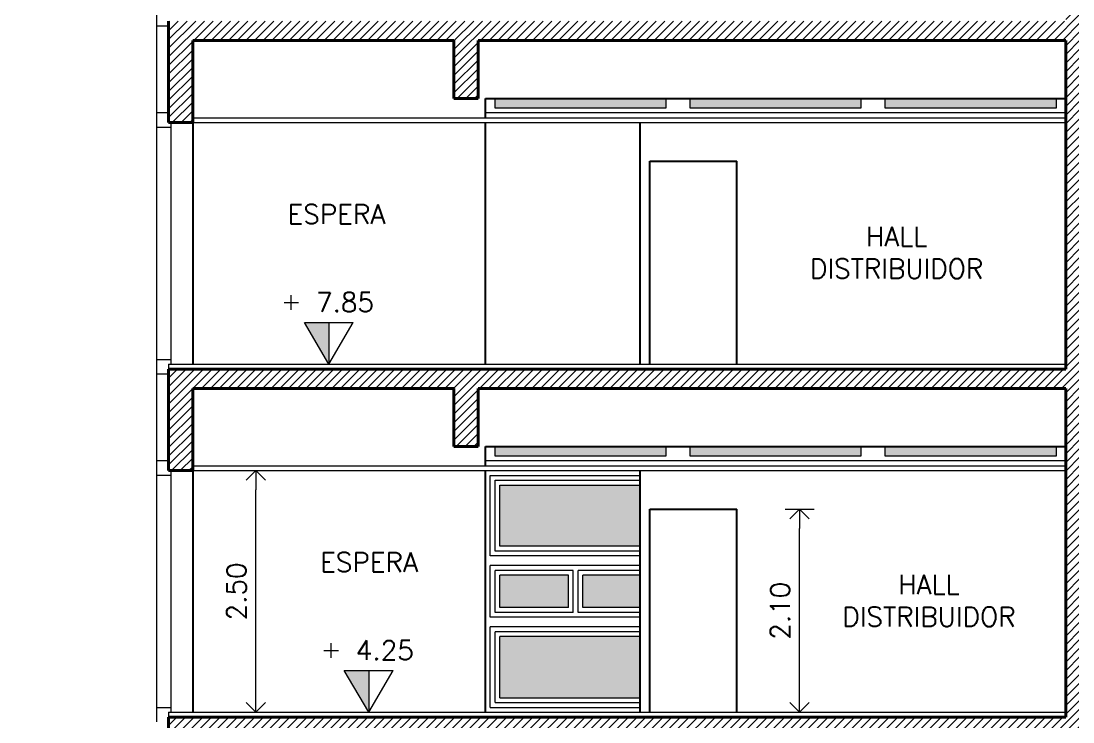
# Model space of a CAD drawing. Extents: x 1018 to 1337, y -109 to 133.
# Drawn here: x 1122.06 to 1132.94, y -93.02 to -85.77 of the extents above; entities that cross this region are included whole.
import ezdxf

# ---------------------------------------------------------------- set-up
doc = ezdxf.new("R2010")
doc.units = 0
doc.header["$LTSCALE"] = 0.5
doc.layers.get('0').update_dxf_attribs({"linetype": 'CONTINUOUS'})
doc.layers.get('Defpoints').update_dxf_attribs({"linetype": 'CONTINUOUS'})
for name, color, linetype, lineweight in [('Acotaciones', 9, 'CONTINUOUS', 9), ('Carpintería', 55, 'CONTINUOUS', 20), ('Detalles .05', 243, 'CONTINUOUS', 5), ('Detalles 01', 8, 'CONTINUOUS', 9), ('Muros corte', 7, 'CONTINUOUS', 40), ('Muros vista', 253, 'CONTINUOUS', 25), ('Pisos', 252, 'CONTINUOUS', 18), ('Punta 01', 6, 'CONTINUOUS', 9), ('Punta 015', 64, 'CONTINUOUS', 13), ('Punta 02', 11, 'CONTINUOUS', 20), ('Vidrios', 147, 'CONTINUOUS', 13)]:
    doc.layers.add(name, color=color, linetype=linetype, lineweight=lineweight)
doc.styles.add('Texto 2 mm', font='simplex.shx', dxfattribs={"height": 0.2})
doc.dimstyles.new('Segunda línea', dxfattribs={"dimscale": 0, "dimtxt": 0.2, "dimasz": 0.2, "dimexe": 0.15, "dimexo": 0.5, "dimgap": 0.1, "dimtad": 1, "dimzin": 4, "dimdsep": 46, "dimtxsty": 'Texto 2 mm', "dimblk": 'OPEN90', "dimcen": 2.5, "dimclrd": 256, "dimclre": 256, "dimclrt": 256, "dimadec": 0, "dimazin": 0, "dimtfac": 1, "dimtmove": 2, "dimatfit": 3, "dimldrblk": 'OPEN90', "dimfxl": 1, "dimtolj": 1, "dimtzin": 0, "dimlwd": -1, "dimlwe": -1, "dimarcsym": 0})

# ---------------------------------------------------------------- blocks, each defined once
blk = doc.blocks.new('_Open90')
at = {"color": 0, "linetype": 'ByBlock', "lineweight": -2}
for p, q in [((0, 0), (-1, 0)), ((-0.5, 0.5), (0, 0)), ((0, 0), (-0.5, -0.5))]:
    blk.add_line(p, q, dxfattribs=at)
blk = doc.blocks.new('*D212')
at = {"layer": 'Acotaciones', "transparency": 16777216}
for p, q in [((1129.962, -90.823), (1130.26, -90.823)), ((1130.11, -92.723), (1130.11, -91.023)), ((1129.962, -92.923), (1130.26, -92.923))]:
    blk.add_line(p, q, dxfattribs=at)
at = {"layer": 'Defpoints', "color": 0, "transparency": 16777216}
for p in [(1129.462, -90.823), (1130.11, -90.823), (1129.462, -92.923)]:
    blk.add_point(p, dxfattribs=at)
at = {"layer": 'Acotaciones', "transparency": 16777216, "xscale": 0.2, "yscale": 0.2, "zscale": 0.2}
for p, rotation in [((1130.11, -90.823), 90), ((1130.11, -92.923), 270)]:
    blk.add_blockref('_Open90', p, dxfattribs=dict(at, rotation=rotation))
at = {"layer": 'Acotaciones', "transparency": 16777216, "insert": (1129.91, -91.873), "char_height": 0.2, "attachment_point": 5, "rotation": 90, "style": 'Texto 2 mm'}
blk.add_mtext('\\A1;2.10', dxfattribs=at)
blk = doc.blocks.new('*D213')
at = {"layer": 'Acotaciones', "transparency": 16777216}
for p, q in [((1124.337, -90.423), (1124.64, -90.423)), ((1124.49, -92.723), (1124.49, -90.623)), ((1124.337, -92.923), (1124.64, -92.923))]:
    blk.add_line(p, q, dxfattribs=at)
at = {"layer": 'Defpoints', "color": 0, "transparency": 16777216}
for p in [(1123.837, -90.423), (1124.49, -90.423), (1123.837, -92.923)]:
    blk.add_point(p, dxfattribs=at)
at = {"layer": 'Acotaciones', "transparency": 16777216, "xscale": 0.2, "yscale": 0.2, "zscale": 0.2}
for p, rotation in [((1124.49, -90.423), 90), ((1124.49, -92.923), 270)]:
    blk.add_blockref('_Open90', p, dxfattribs=dict(at, rotation=rotation))
at = {"layer": 'Acotaciones', "transparency": 16777216, "insert": (1124.29, -91.673), "char_height": 0.2, "attachment_point": 5, "rotation": 90, "style": 'Texto 2 mm'}
blk.add_mtext('\\A1;2.50', dxfattribs=at)

msp = doc.modelspace()

# ---------------------------------------------------------------- hatches: boundary and pattern name
at = {"layer": 'Detalles 01'}
h = msp.add_hatch(dxfattribs=at)
h.set_pattern_fill('ANSI31,_O', color=256, scale=0.02)
h.set_pattern_definition([(45, (0, 0), (-0.0449012806, 0.0449012806), [])])
h.paths.add_polyline_path([(1138.187, -103.123), (1137.787, -103.123), (1137.787, -99.023), (1140.662, -99.023), (1140.662, -100.123), (1140.462, -100.123), (1140.462, -101.123), (1140.862, -101.123), (1140.862, -97.073), (1140.662, -97.073), (1140.662, -98.873), (1137.862, -98.873), (1137.862, -98.673), (1137.787, -98.673), (1137.787, -72.323), (1137.537, -72.323), (1137.537, -72.573), (1135.787, -72.573), (1135.787, -70.423), (1135.637, -70.423), (1135.637, -70.573), (1133.012, -70.573), (1133.012, -70.423), (1132.862, -70.423), (1132.862, -74.973), (1123.837, -74.973), (1123.837, -74.023), (1123.587, -74.023), (1123.587, -76.023), (1123.837, -76.023), (1123.837, -75.173), (1126.537, -75.173), (1126.537, -75.773), (1126.787, -75.773), (1126.787, -75.173), (1132.862, -75.173), (1132.862, -78.573), (1123.587, -78.573), (1123.587, -79.623), (1123.837, -79.623), (1123.837, -78.773), (1126.537, -78.773), (1126.537, -79.373), (1126.787, -79.373), (1126.787, -78.773), (1132.862, -78.773), (1132.862, -82.173), (1123.587, -82.173), (1123.587, -83.223), (1123.837, -83.223), (1123.837, -82.373), (1126.537, -82.373), (1126.537, -82.973), (1126.787, -82.973), (1126.787, -82.373), (1132.862, -82.373), (1132.862, -85.773), (1123.587, -85.773), (1123.587, -86.823), (1123.837, -86.823), (1123.837, -85.973), (1126.537, -85.973), (1126.537, -86.573), (1126.787, -86.573), (1126.787, -85.973), (1132.862, -85.973), (1132.862, -89.373), (1123.587, -89.373), (1123.587, -90.423), (1123.837, -90.423), (1123.837, -89.573), (1126.537, -89.573), (1126.537, -90.173), (1126.787, -90.173), (1126.787, -89.573), (1132.862, -89.573), (1132.862, -92.973), (1123.587, -92.973), (1123.587, -93.523), (1122.737, -93.523), (1122.737, -93.323), (1122.587, -93.323), (1122.587, -93.923), (1122.737, -93.923), (1122.737, -93.623), (1123.587, -93.623), (1123.587, -93.923), (1123.837, -93.923), (1123.837, -93.173), (1126.537, -93.173), (1126.537, -93.773), (1126.787, -93.773), (1126.787, -93.173), (1132.862, -93.173), (1132.862, -96.973), (1121.937, -96.973), (1121.937, -103.123), (1121.537, -103.123), (1121.537, -105.123), (1122.587, -105.123), (1122.587, -103.123), (1122.187, -103.123), (1122.187, -100.223), (1126.537, -100.223), (1126.537, -100.823), (1126.787, -100.823), (1126.787, -100.223), (1132.862, -100.223), (1132.862, -103.123), (1132.487, -103.123), (1132.487, -105.123), (1133.387, -105.123), (1133.387, -103.123), (1133.012, -103.123), (1133.012, -101.573), (1133.912, -101.573), (1133.912, -101.873), (1134.112, -101.873), (1134.112, -101.793), (1135.811, -102.973), (1135.552, -102.973), (1135.552, -103.823), (1136.202, -103.823), (1136.202, -102.973), (1136.002, -102.973), (1136.002, -102.736), (1135.732, -102.736), (1135.732, -102.548), (1135.462, -102.548), (1135.462, -102.361), (1135.192, -102.361), (1135.192, -102.173), (1134.922, -102.173), (1134.922, -101.986), (1134.652, -101.986), (1134.652, -101.798), (1134.382, -101.798), (1134.382, -101.611), (1134.105, -101.611), (1134.112, -101.606), (1134.112, -101.473), (1133.012, -101.473), (1133.012, -98.573), (1133.912, -98.573), (1133.912, -98.873), (1134.112, -98.873), (1134.112, -98.793), (1136.009, -100.111), (1136.002, -100.111), (1136.002, -100.523), (1136.202, -100.523), (1136.202, -100.223), (1137.537, -100.223), (1137.537, -103.123), (1137.137, -103.123), (1137.137, -105.123), (1138.187, -105.123)])
h.paths.add_polyline_path([(1137.537, -99.973), (1136.002, -99.973), (1136.002, -99.736), (1135.732, -99.736), (1135.732, -99.548), (1135.462, -99.548), (1135.462, -99.361), (1135.192, -99.361), (1135.192, -99.173), (1134.922, -99.173), (1134.922, -98.986), (1134.652, -98.986), (1134.652, -98.798), (1134.382, -98.798), (1134.382, -98.611), (1134.105, -98.611), (1134.112, -98.606), (1134.112, -98.473), (1133.012, -98.473), (1133.012, -95.168), (1133.912, -95.168), (1133.912, -95.468), (1134.112, -95.468), (1134.112, -95.392), (1136.342, -96.966), (1136.342, -97.473), (1136.542, -97.473), (1136.542, -97.173), (1137.537, -97.173)], flags=16)
h.paths.add_polyline_path([(1136.052, -99.923), (1136.052, -99.561), (1134.294, -98.236), (1134.112, -98.236), (1134.112, -98.423), (1134.002, -98.423), (1134.002, -97.523), (1134.062, -97.523), (1134.062, -97.573), (1136.052, -99.073), (1136.052, -99.023), (1136.112, -99.023), (1136.112, -99.923)], flags=0)
h.paths.add_polyline_path([(1134.062, -98.023), (1134.136, -97.967), (1136.052, -99.411), (1135.977, -99.467)], flags=0)
h.paths.add_polyline_path([(1134.062, -97.873), (1134.136, -97.817), (1136.052, -99.261), (1135.977, -99.317)], flags=0)
h.paths.add_polyline_path([(1134.062, -97.723), (1134.136, -97.667), (1136.052, -99.111), (1135.977, -99.167)], flags=0)
h.paths.add_polyline_path([(1132.862, -99.973), (1122.187, -99.973), (1122.187, -97.173), (1126.537, -97.173), (1126.537, -97.773), (1126.787, -97.773), (1126.787, -97.173), (1132.862, -97.173)], flags=16)
h.paths.add_polyline_path([(1131.583, -99.923), (1131.331, -99.491), (1131.835, -99.491)], flags=0)
h.paths.add_polyline_path([(1137.537, -96.973), (1136.542, -96.973), (1136.542, -96.733), (1136.272, -96.733), (1136.272, -96.542), (1136.002, -96.542), (1136.002, -96.352), (1135.732, -96.352), (1135.732, -96.161), (1135.462, -96.161), (1135.462, -95.971), (1135.192, -95.971), (1135.192, -95.78), (1134.922, -95.78), (1134.922, -95.59), (1134.652, -95.59), (1134.652, -95.399), (1134.382, -95.399), (1134.382, -95.209), (1134.112, -95.209), (1134.112, -95.068), (1133.012, -95.068), (1133.012, -91.273), (1133.912, -91.273), (1133.912, -91.573), (1134.112, -91.573), (1134.112, -91.483), (1136.542, -93.103), (1136.542, -93.473), (1136.742, -93.473), (1136.742, -93.173), (1137.537, -93.173)], flags=16)
h.paths.add_polyline_path([(1136.592, -96.923), (1136.592, -96.561), (1134.112, -94.691), (1134.112, -94.637), (1134.289, -94.637), (1134.061, -94.466), (1134.136, -94.409), (1134.382, -94.595), (1134.382, -94.557), (1134.061, -94.316), (1134.136, -94.259), (1134.385, -94.447), (1134.434, -94.447), (1136.592, -96.073), (1136.592, -96.023), (1136.652, -96.023), (1136.652, -96.923)], flags=0)
h.paths.add_polyline_path([(1137.537, -92.973), (1136.542, -92.973), (1136.542, -92.743), (1136.272, -92.743), (1136.272, -92.563), (1136.002, -92.563), (1136.002, -92.383), (1135.732, -92.383), (1135.732, -92.203), (1135.462, -92.203), (1135.462, -92.023), (1135.192, -92.023), (1135.192, -91.843), (1134.922, -91.843), (1134.922, -91.663), (1134.652, -91.663), (1134.652, -91.483), (1134.382, -91.483), (1134.382, -91.303), (1134.112, -91.303), (1134.112, -91.173), (1133.012, -91.173), (1133.012, -87.673), (1133.912, -87.673), (1133.912, -87.973), (1134.112, -87.973), (1134.112, -87.883), (1136.541, -89.503), (1136.542, -89.503), (1136.542, -89.873), (1136.742, -89.873), (1136.742, -89.573), (1137.537, -89.573)], flags=16)
h.paths.add_polyline_path([(1136.592, -92.923), (1136.592, -92.56), (1134.319, -90.943), (1134.112, -90.943), (1134.112, -91.123), (1134.002, -91.123), (1134.002, -90.223), (1134.062, -90.223), (1134.062, -90.273), (1136.592, -92.073), (1136.592, -92.023), (1136.652, -92.023), (1136.652, -92.923)], flags=0)
h.paths.add_polyline_path([(1134.062, -90.723), (1134.141, -90.666), (1136.382, -92.26), (1136.382, -92.374)], flags=0)
h.paths.add_polyline_path([(1134.062, -90.573), (1134.141, -90.516), (1134.698, -90.912), (1134.616, -90.967)], flags=0)
h.paths.add_polyline_path([(1126.709, -99.497), (1126.594, -99.497), (1126.057, -99.649, 1.100935), (1125.38, -99.65), (1123.616, -99.65, 1.102902), (1122.939, -99.65), (1122.944, -99.65), (1122.638, -99.584), (1122.474, -99.498), (1122.373, -99.498, -0.414214), (1122.343, -99.468), (1122.343, -99.458, -0.414214), (1122.373, -99.428), (1122.386, -99.428), (1122.458, -99.141, -0.302226), (1122.482, -99.118), (1123.523, -98.959, 0.124237), (1123.559, -98.944), (1124.103, -98.534, -0.151719), (1124.158, -98.513), (1124.549, -98.496), (1125.131, -98.496), (1125.511, -98.511, -0.141031), (1125.563, -98.529), (1126.146, -98.929, 0.09603), (1126.174, -98.941), (1126.634, -99.042, 0.187906), (1126.656, -99.039), (1126.696, -99.016), (1126.696, -99.093), (1126.699, -99.114, -0.038718), (1126.704, -99.176), (1126.704, -99.336, -0.040937), (1126.699, -99.402), (1126.694, -99.428), (1126.709, -99.428, -0.414214), (1126.739, -99.458), (1126.739, -99.467, -0.414214)], flags=0)
h.paths.add_polyline_path([(1134.062, -90.423), (1134.141, -90.366), (1134.807, -90.84), (1134.725, -90.895)], flags=0)
h.paths.add_polyline_path([(1125.99, -98.956), (1125.56, -98.587, 0.168695), (1125.499, -98.563), (1125.133, -98.549, 0.010081), (1125.129, -98.549), (1124.551, -98.549, 0.011028), (1124.547, -98.549), (1124.176, -98.565, 0.206689), (1124.104, -98.6), (1123.757, -99.002, -0.102777), (1123.732, -99.022), (1123.767, -99.051), (1124.107, -98.644, -0.210552), (1124.179, -98.608), (1124.549, -98.592), (1125.131, -98.592), (1125.257, -98.597, -0.242328), (1125.416, -98.687), (1125.573, -98.927, -0.145895), (1125.606, -99.036), (1125.606, -99.143, -0.297473), (1125.558, -99.216), (1125.498, -99.264, 0.093095), (1125.474, -99.28), (1125.4, -99.357, 0.095925), (1125.384, -99.382), (1125.317, -99.564), (1123.767, -99.559), (1123.751, -99.443, -0.033845), (1123.748, -99.402), (1123.748, -99.203, -0.035143), (1123.751, -99.161), (1123.767, -99.051), (1122.576, -99.17), (1122.564, -99.168), (1122.519, -99.409), (1122.463, -99.409), (1122.508, -99.191), (1122.557, -99.203), (1122.568, -99.146), (1122.58, -99.148), (1123.705, -99.03, 0.190824), (1123.757, -99.002), (1124.104, -98.6, -0.206689), (1124.176, -98.565), (1124.549, -98.549), (1125.131, -98.549), (1125.499, -98.563, -0.168695), (1125.56, -98.587), (1125.976, -98.944, 0.027992), (1125.984, -98.95, 0.027992)], flags=0)
h.paths.add_polyline_path([(1125.439, -99.617, -1), (1125.999, -99.617, -1)], flags=0)
h.paths.add_polyline_path([(1125.569, -99.617, -1), (1125.869, -99.617, -1)], flags=0)
h.paths.add_polyline_path([(1125.521, -99.146), (1125.376, -99.146), (1125.376, -99.106), (1125.521, -99.106)], flags=0)
h.paths.add_polyline_path([(1124.591, -99.146), (1124.446, -99.146), (1124.446, -99.106), (1124.591, -99.106)], flags=0)
h.paths.add_polyline_path([(1122.998, -99.617, -1), (1123.558, -99.617, -1)], flags=0)
h.paths.add_polyline_path([(1123.128, -99.617, -1), (1123.428, -99.617, -1)], flags=0)
h.paths.add_polyline_path([(1137.537, -89.373), (1136.542, -89.373), (1136.542, -89.143), (1136.272, -89.143), (1136.272, -88.963), (1136.002, -88.963), (1136.002, -88.783), (1135.732, -88.783), (1135.732, -88.603), (1135.462, -88.603), (1135.462, -88.423), (1135.192, -88.423), (1135.192, -88.243), (1134.922, -88.243), (1134.922, -88.063), (1134.652, -88.063), (1134.652, -87.883), (1134.382, -87.883), (1134.382, -87.703), (1134.112, -87.703), (1134.112, -87.573), (1133.012, -87.573), (1133.012, -84.073), (1133.912, -84.073), (1133.912, -84.373), (1134.112, -84.373), (1134.112, -84.283), (1136.541, -85.903), (1136.542, -85.903), (1136.542, -86.273), (1136.742, -86.273), (1136.742, -85.973), (1137.537, -85.973)], flags=16)
h.paths.add_polyline_path([(1136.592, -89.323), (1136.592, -88.96), (1134.319, -87.343), (1134.112, -87.343), (1134.112, -87.523), (1134.002, -87.523), (1134.002, -86.623), (1134.062, -86.623), (1134.062, -86.673), (1136.592, -88.473), (1136.592, -88.423), (1136.652, -88.423), (1136.652, -89.323)], flags=0)
h.paths.add_polyline_path([(1134.062, -87.123), (1134.141, -87.066), (1136.592, -88.81), (1136.512, -88.866)], flags=0)
h.paths.add_polyline_path([(1134.062, -86.973), (1134.141, -86.916), (1136.592, -88.66), (1136.512, -88.716)], flags=0)
h.paths.add_polyline_path([(1134.062, -86.823), (1134.141, -86.766), (1136.592, -88.51), (1136.512, -88.566)], flags=0)
h.paths.add_polyline_path([(1137.537, -85.773), (1136.542, -85.773), (1136.542, -85.543), (1136.272, -85.543), (1136.272, -85.363), (1136.002, -85.363), (1136.002, -85.183), (1135.732, -85.183), (1135.732, -85.003), (1135.462, -85.003), (1135.462, -84.823), (1135.192, -84.823), (1135.192, -84.643), (1134.922, -84.643), (1134.922, -84.463), (1134.652, -84.463), (1134.652, -84.283), (1134.382, -84.283), (1134.382, -84.103), (1134.112, -84.103), (1134.112, -83.973), (1133.012, -83.973), (1133.012, -80.473), (1133.912, -80.473), (1133.912, -80.773), (1134.112, -80.773), (1134.112, -80.683), (1136.541, -82.303), (1136.542, -82.303), (1136.542, -82.673), (1136.742, -82.673), (1136.742, -82.373), (1137.537, -82.373)], flags=16)
h.paths.add_polyline_path([(1136.592, -85.723), (1136.592, -85.36), (1134.319, -83.743), (1134.112, -83.743), (1134.112, -83.923), (1134.002, -83.923), (1134.002, -83.023), (1134.062, -83.023), (1134.062, -83.073), (1136.592, -84.873), (1136.592, -84.823), (1136.652, -84.823), (1136.652, -85.723)], flags=0)
h.paths.add_polyline_path([(1134.062, -83.523), (1134.141, -83.466), (1136.592, -85.21), (1136.512, -85.266)], flags=0)
h.paths.add_polyline_path([(1134.062, -83.373), (1134.141, -83.316), (1136.592, -85.06), (1136.512, -85.116)], flags=0)
h.paths.add_polyline_path([(1134.062, -83.223), (1134.141, -83.166), (1136.592, -84.91), (1136.512, -84.966)], flags=0)
h.paths.add_polyline_path([(1137.537, -82.173), (1136.542, -82.173), (1136.542, -81.943), (1136.272, -81.943), (1136.272, -81.763), (1136.002, -81.763), (1136.002, -81.583), (1135.732, -81.583), (1135.732, -81.403), (1135.462, -81.403), (1135.462, -81.223), (1135.192, -81.223), (1135.192, -81.043), (1134.922, -81.043), (1134.922, -80.863), (1134.652, -80.863), (1134.652, -80.683), (1134.382, -80.683), (1134.382, -80.503), (1134.112, -80.503), (1134.112, -80.373), (1133.012, -80.373), (1133.012, -76.873), (1133.912, -76.873), (1133.912, -77.173), (1134.112, -77.173), (1134.112, -77.083), (1136.541, -78.703), (1136.542, -78.703), (1136.542, -79.073), (1136.742, -79.073), (1136.742, -78.773), (1137.537, -78.773)], flags=16)
h.paths.add_polyline_path([(1136.592, -82.123), (1136.592, -81.76), (1134.319, -80.143), (1134.112, -80.143), (1134.112, -80.323), (1134.002, -80.323), (1134.002, -79.423), (1134.062, -79.423), (1134.062, -79.473), (1136.592, -81.273), (1136.592, -81.223), (1136.652, -81.223), (1136.652, -82.123)], flags=0)
h.paths.add_polyline_path([(1134.062, -79.923), (1134.141, -79.866), (1136.592, -81.61), (1136.512, -81.666)], flags=0)
h.paths.add_polyline_path([(1134.062, -79.773), (1134.141, -79.716), (1136.592, -81.46), (1136.512, -81.516)], flags=0)
h.paths.add_polyline_path([(1134.062, -79.623), (1134.141, -79.566), (1136.592, -81.31), (1136.512, -81.366)], flags=0)
h.paths.add_polyline_path([(1137.537, -78.573), (1136.542, -78.573), (1136.542, -78.343), (1136.272, -78.343), (1136.272, -78.163), (1136.002, -78.163), (1136.002, -77.983), (1135.732, -77.983), (1135.732, -77.803), (1135.462, -77.803), (1135.462, -77.623), (1135.192, -77.623), (1135.192, -77.443), (1134.922, -77.443), (1134.922, -77.263), (1134.652, -77.263), (1134.652, -77.083), (1134.382, -77.083), (1134.382, -76.903), (1134.112, -76.903), (1134.112, -76.773), (1133.012, -76.773), (1133.012, -72.823), (1135.587, -72.823), (1135.587, -73.223), (1135.837, -73.223), (1135.837, -72.823), (1137.537, -72.823), (1137.537, -74.973), (1136.542, -74.973), (1136.542, -75.473), (1136.742, -75.473), (1136.742, -75.173), (1137.537, -75.173)], flags=16)
h.paths.add_polyline_path([(1136.592, -78.523), (1136.592, -78.16), (1134.319, -76.543), (1134.112, -76.543), (1134.112, -76.723), (1134.002, -76.723), (1134.002, -75.823), (1134.062, -75.823), (1134.062, -75.873), (1136.592, -74.073), (1136.592, -74.023), (1136.652, -74.023), (1136.652, -74.923), (1136.592, -74.923), (1136.592, -74.56), (1134.404, -76.116), (1136.592, -77.673), (1136.592, -77.623), (1136.652, -77.623), (1136.652, -78.523)], flags=0)
h.paths.add_polyline_path([(1134.062, -76.323), (1134.141, -76.266), (1136.592, -78.01), (1136.512, -78.066)], flags=0)
h.paths.add_polyline_path([(1134.062, -76.173), (1134.141, -76.116), (1136.592, -77.86), (1136.512, -77.916)], flags=0)
h.paths.add_polyline_path([(1134.062, -76.023), (1134.141, -75.966), (1136.592, -77.71), (1136.512, -77.766)], flags=0)
h.paths.add_polyline_path([(1135.637, -72.573), (1135.337, -72.573), (1135.337, -72.162), (1135.637, -72.124)], flags=16)
h.paths.add_polyline_path([(1135.237, -72.573), (1133.012, -72.573), (1133.012, -72.073), (1135.237, -72.165)], flags=16)
h.paths.add_polyline_path([(1135.286, -72.017), (1133.012, -71.923), (1133.012, -70.723), (1135.637, -70.723), (1135.637, -71.973)], flags=16)
h.paths.add_polyline_path([(1131.379, -99.131), (1132.088, -99.131), (1132.088, -99.431), (1131.379, -99.431)], flags=8)
h.paths.add_polyline_path([(1128.564, -98.436), (1130.159, -98.436), (1130.159, -99.069), (1128.564, -99.069)], flags=8)
at = {"layer": 'Vidrios'}
h = msp.add_hatch(color=256, dxfattribs=at)
h.dxf.hatch_style = 1
h.paths.add_polyline_path([(1128.728, -86.573), (1126.962, -86.573), (1126.962, -86.673), (1128.728, -86.673)])
h.paths.add_polyline_path([(1130.745, -86.573), (1128.978, -86.573), (1128.978, -86.673), (1130.745, -86.673)])
h.paths.add_polyline_path([(1132.762, -86.573), (1130.995, -86.573), (1130.995, -86.673), (1132.762, -86.673)])
at = {"layer": 'Vidrios', "linetype": 'Continuous'}
for points in [[(1125.244, -88.891), (1125.028, -88.891), (1124.992, -88.891), (1125.244, -89.323)], [(1125.656, -92.491), (1125.44, -92.491), (1125.404, -92.491), (1125.656, -92.923)]]:
    msp.add_hatch(color=256, dxfattribs=at).paths.add_polyline_path(points)
at = {"layer": 'Vidrios'}
h = msp.add_hatch(color=256, dxfattribs=at)
h.dxf.hatch_style = 1
h.paths.add_polyline_path([(1128.728, -90.173), (1126.962, -90.173), (1126.962, -90.273), (1128.728, -90.273)])
h.paths.add_polyline_path([(1130.745, -90.173), (1128.978, -90.173), (1128.978, -90.273), (1130.745, -90.273)])
h.paths.add_polyline_path([(1132.762, -90.173), (1130.995, -90.173), (1130.995, -90.273), (1132.762, -90.273)])
h.paths.add_polyline_path([(1128.462, -90.573), (1127.012, -90.573), (1127.012, -91.206), (1128.462, -91.206)])
h.paths.add_polyline_path([(1127.72, -91.506), (1127.012, -91.506), (1127.012, -91.84), (1127.72, -91.84)])
h.paths.add_polyline_path([(1128.462, -91.506), (1127.87, -91.506), (1127.87, -91.84), (1128.462, -91.84)])
h.paths.add_polyline_path([(1128.462, -92.14), (1127.012, -92.14), (1127.012, -92.773), (1128.462, -92.773)])

# ---------------------------------------------------------------- linework, layer by layer
at = {"layer": 'Acotaciones', "linetype": 'Continuous'}
for p, q in [((1124.992, -88.891), (1125.496, -88.891)), ((1125.244, -89.323), (1124.992, -88.891)), ((1125.244, -89.323), (1125.496, -88.891)), ((1125.244, -88.891), (1125.244, -89.323)), ((1125.404, -92.491), (1125.908, -92.491)), ((1125.656, -92.923), (1125.404, -92.491)), ((1125.656, -92.923), (1125.908, -92.491)), ((1125.656, -92.491), (1125.656, -92.923))]:
    msp.add_line(p, q, dxfattribs=at)
at = {"layer": 'Carpintería'}
for p, q in [((1123.462, -75.923), (1123.462, -93.023)), ((1123.462, -85.823), (1123.587, -85.823)), ((1123.587, -86.723), (1123.462, -86.723)), ((1123.612, -86.873), (1123.462, -86.873)), ((1123.612, -86.823), (1123.612, -89.323)), ((1123.462, -89.273), (1123.612, -89.273)), ((1123.462, -89.423), (1123.587, -89.423)), ((1123.587, -90.323), (1123.462, -90.323)), ((1123.612, -90.473), (1123.462, -90.473)), ((1123.612, -90.423), (1123.612, -92.923)), ((1123.462, -92.873), (1123.612, -92.873))]:
    msp.add_line(p, q, dxfattribs=at)
at = {"layer": 'Detalles .05'}
for p, q in [((1126.962, -86.673), (1126.962, -86.573)), ((1128.728, -86.673), (1126.962, -86.673)), ((1128.728, -86.573), (1128.728, -86.673)), ((1128.978, -86.673), (1128.978, -86.573)), ((1130.745, -86.673), (1128.978, -86.673)), ((1130.745, -86.573), (1130.745, -86.673)), ((1130.995, -86.673), (1130.995, -86.573)), ((1132.762, -86.673), (1130.995, -86.673)), ((1132.762, -86.573), (1132.762, -86.673)), ((1132.862, -86.723), (1126.862, -86.723)), ((1126.962, -90.273), (1126.962, -90.173)), ((1128.728, -90.173), (1128.728, -90.273)), ((1128.978, -90.273), (1128.978, -90.173)), ((1130.745, -90.173), (1130.745, -90.273)), ((1130.995, -90.273), (1130.995, -90.173)), ((1132.762, -90.173), (1132.762, -90.273)), ((1132.862, -90.323), (1126.862, -90.323)), ((1128.728, -90.273), (1126.962, -90.273)), ((1130.745, -90.273), (1128.978, -90.273)), ((1132.762, -90.273), (1130.995, -90.273)), ((1126.912, -90.473), (1128.462, -90.473)), ((1126.912, -91.306), (1126.912, -90.473)), ((1126.962, -90.523), (1128.462, -90.523)), ((1126.962, -91.256), (1126.962, -90.523)), ((1127.012, -90.573), (1128.462, -90.573)), ((1127.012, -91.206), (1127.012, -90.573)), ((1128.462, -91.206), (1127.012, -91.206)), ((1128.462, -91.306), (1126.912, -91.306)), ((1128.462, -91.256), (1126.962, -91.256)), ((1128.462, -91.406), (1126.912, -91.406)), ((1126.912, -91.94), (1126.912, -91.406)), ((1126.962, -91.89), (1126.962, -91.456)), ((1127.77, -91.456), (1126.962, -91.456)), ((1127.77, -91.89), (1127.77, -91.456)), ((1128.462, -91.456), (1127.82, -91.456)), ((1127.82, -91.89), (1127.82, -91.456)), ((1127.012, -91.84), (1127.012, -91.506)), ((1127.72, -91.506), (1127.012, -91.506)), ((1127.72, -91.84), (1127.72, -91.506)), ((1128.462, -91.506), (1127.87, -91.506)), ((1127.87, -91.84), (1127.87, -91.506)), ((1127.77, -91.89), (1126.962, -91.89)), ((1127.72, -91.84), (1127.012, -91.84)), ((1128.462, -91.89), (1127.82, -91.89)), ((1128.462, -91.84), (1127.87, -91.84)), ((1128.462, -91.94), (1126.912, -91.94)), ((1126.912, -92.873), (1126.912, -92.04)), ((1128.462, -92.04), (1126.912, -92.04)), ((1126.962, -92.823), (1126.962, -92.09)), ((1128.462, -92.09), (1126.962, -92.09)), ((1127.012, -92.773), (1127.012, -92.14)), ((1128.462, -92.14), (1127.012, -92.14)), ((1126.962, -92.823), (1128.462, -92.823)), ((1127.012, -92.773), (1128.462, -92.773)), ((1126.912, -92.873), (1128.462, -92.873))]:
    msp.add_line(p, q, dxfattribs=at)
at = {"layer": 'Muros corte'}
for p, q in [((1123.587, -86.823), (1123.587, -85.773)), ((1123.837, -85.973), (1126.537, -85.973)), ((1123.837, -86.823), (1123.837, -85.973)), ((1126.537, -86.573), (1126.537, -85.973)), ((1126.787, -86.573), (1126.787, -85.973)), ((1126.787, -85.973), (1132.862, -85.973)), ((1132.862, -89.373), (1132.862, -85.973)), ((1126.537, -86.573), (1126.787, -86.573)), ((1123.837, -86.823), (1123.587, -86.823)), ((1123.587, -89.373), (1132.862, -89.373)), ((1123.587, -90.423), (1123.587, -89.373)), ((1123.837, -89.573), (1126.537, -89.573)), ((1123.837, -90.423), (1123.837, -89.573)), ((1126.537, -90.173), (1126.537, -89.573)), ((1126.787, -90.173), (1126.787, -89.573)), ((1126.787, -89.573), (1132.862, -89.573)), ((1132.862, -92.973), (1132.862, -89.573)), ((1126.537, -90.173), (1126.787, -90.173)), ((1123.837, -90.423), (1123.587, -90.423)), ((1123.587, -92.973), (1132.862, -92.973)), ((1123.587, -93.523), (1123.587, -92.973))]:
    msp.add_line(p, q, dxfattribs=at)
at = {"layer": 'Muros vista'}
for p, q in [((1126.862, -86.573), (1132.862, -86.573)), ((1126.862, -86.773), (1126.862, -86.573)), ((1123.837, -86.823), (1123.837, -89.323)), ((1126.862, -89.323), (1126.862, -86.823)), ((1128.462, -89.323), (1128.462, -86.823)), ((1128.562, -89.323), (1128.562, -87.223)), ((1128.562, -87.223), (1129.462, -87.223)), ((1129.462, -89.323), (1129.462, -87.223)), ((1126.862, -90.173), (1132.862, -90.173)), ((1126.862, -90.373), (1126.862, -90.173)), ((1123.837, -90.423), (1123.837, -92.923)), ((1126.862, -92.923), (1126.862, -90.423)), ((1128.462, -92.923), (1128.462, -90.423)), ((1128.562, -92.923), (1128.562, -90.823)), ((1128.562, -90.823), (1129.462, -90.823)), ((1129.462, -92.923), (1129.462, -90.823))]:
    msp.add_line(p, q, dxfattribs=at)
at = {"layer": 'Pisos'}
for p, q in [((1123.587, -89.323), (1132.862, -89.323)), ((1123.587, -89.323), (1123.587, -89.373)), ((1123.587, -92.923), (1132.862, -92.923)), ((1123.587, -92.923), (1123.587, -92.973))]:
    msp.add_line(p, q, dxfattribs=at)
at = {"layer": 'Punta 01', "linetype": 'Continuous'}
for p, q in [((1124.856, -88.759), (1124.856, -88.609)), ((1124.781, -88.684), (1124.931, -88.684)), ((1125.268, -92.359), (1125.268, -92.209)), ((1125.193, -92.284), (1125.343, -92.284))]:
    msp.add_line(p, q, dxfattribs=at)
at = {"layer": 'Punta 02'}
for p, q in [((1123.837, -86.773), (1132.862, -86.773)), ((1123.837, -86.823), (1132.862, -86.823)), ((1123.837, -90.373), (1132.862, -90.373)), ((1123.837, -90.423), (1132.862, -90.423))]:
    msp.add_line(p, q, dxfattribs=at)

# ---------------------------------------------------------------- texts
at = {"layer": 'Punta 015', "linetype": 'Continuous', "char_height": 0.2, "attachment_point": 5, "style": 'Texto 2 mm'}
for s, insert in [('7.85', (1125.411, -88.681)), ('4.25', (1125.823, -92.281))]:
    msp.add_mtext(s, dxfattribs=dict(at, insert=insert))
at = {"layer": 'Punta 02', "char_height": 0.2, "style": 'Texto 2 mm'}
for s, insert, width, attachment_point in [('ESPERA', (1124.816, -87.671), 1.0557, 1), ('HALL\\PDISTRIBUIDOR', (1131.114, -87.901), 2.1374, 2), ('ESPERA', (1125.153, -91.271), 1.0557, 1), ('HALL\\PDISTRIBUIDOR', (1131.448, -91.501), 2.1374, 2)]:
    msp.add_mtext(s, dxfattribs=dict(at, insert=insert, width=width, attachment_point=attachment_point))

# ---------------------------------------------------------------- dimensions: what is measured, and where the dimension line sits
at = {"layer": 'Acotaciones'}
for base, p1, p2, picture, middle in [((1124.49, -90.423), (1123.837, -92.923), (1123.837, -90.423), '*D213', (1124.29, -91.673)), ((1130.11, -90.823), (1129.462, -92.923), (1129.462, -90.823), '*D212', (1129.91, -91.873))]:
    dim = msp.add_linear_dim(base=base, p1=p1, p2=p2, angle=90, dimstyle='Segunda línea', override={"dimscale": 1}, dxfattribs=at)
    dim.commit()
    dim.dimension.update_dxf_attribs({"geometry": picture, "text_midpoint": middle})

doc.saveas('drawing.dxf')
